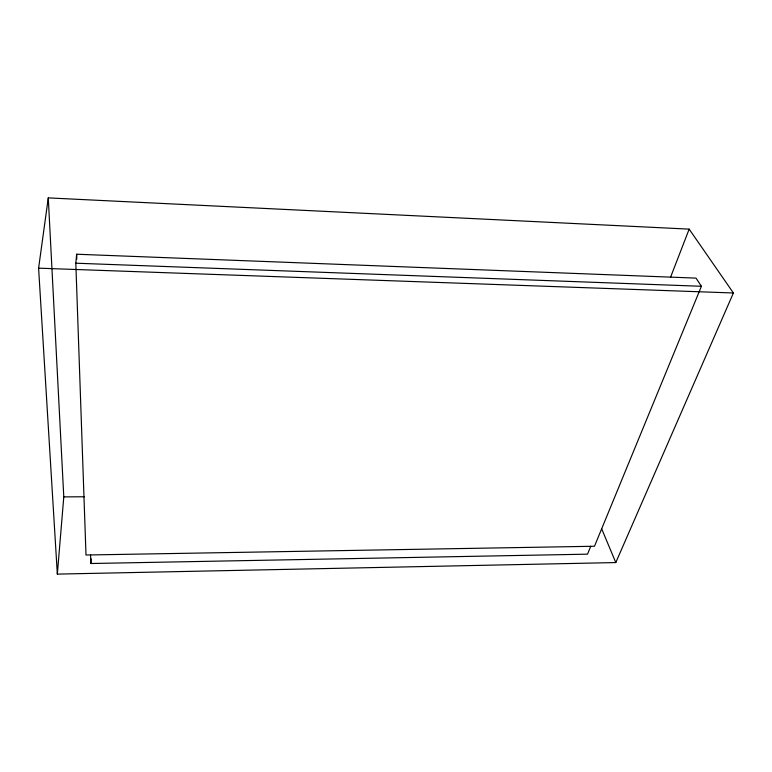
<?xml version="1.0" encoding="UTF-8"?>
<svg xmlns="http://www.w3.org/2000/svg" width="772" height="772" viewBox="0 0 772 772"><rect width="100%" height="100%" fill="white"/><g stroke="black" fill="none" stroke-linecap="round" stroke-linejoin="round"><path stroke-width="1.16" d="M590.725 546.315L587.531 554.161L90.845 563.512L91.106 558.764M57.34 574.107L63.786 496.888L48.279 197.893L689.164 229.13L733.4 292.984L615.795 562.566L57.34 574.107L38.6 268.164L48.279 197.893M75.82 263.204L76.65 254.229L696.026 278.113L701.42 286.287L594.488 546.248L86.001 555.01L75.82 263.204L701.42 286.287M670.53 277.312L689.164 229.13M63.786 496.888L84.283 496.763M38.6 268.164L733.4 292.984M601.581 528.598L615.795 562.566M76.65 254.229L76.814 259.045M90.585 554.933L90.845 563.512"/></g></svg>
